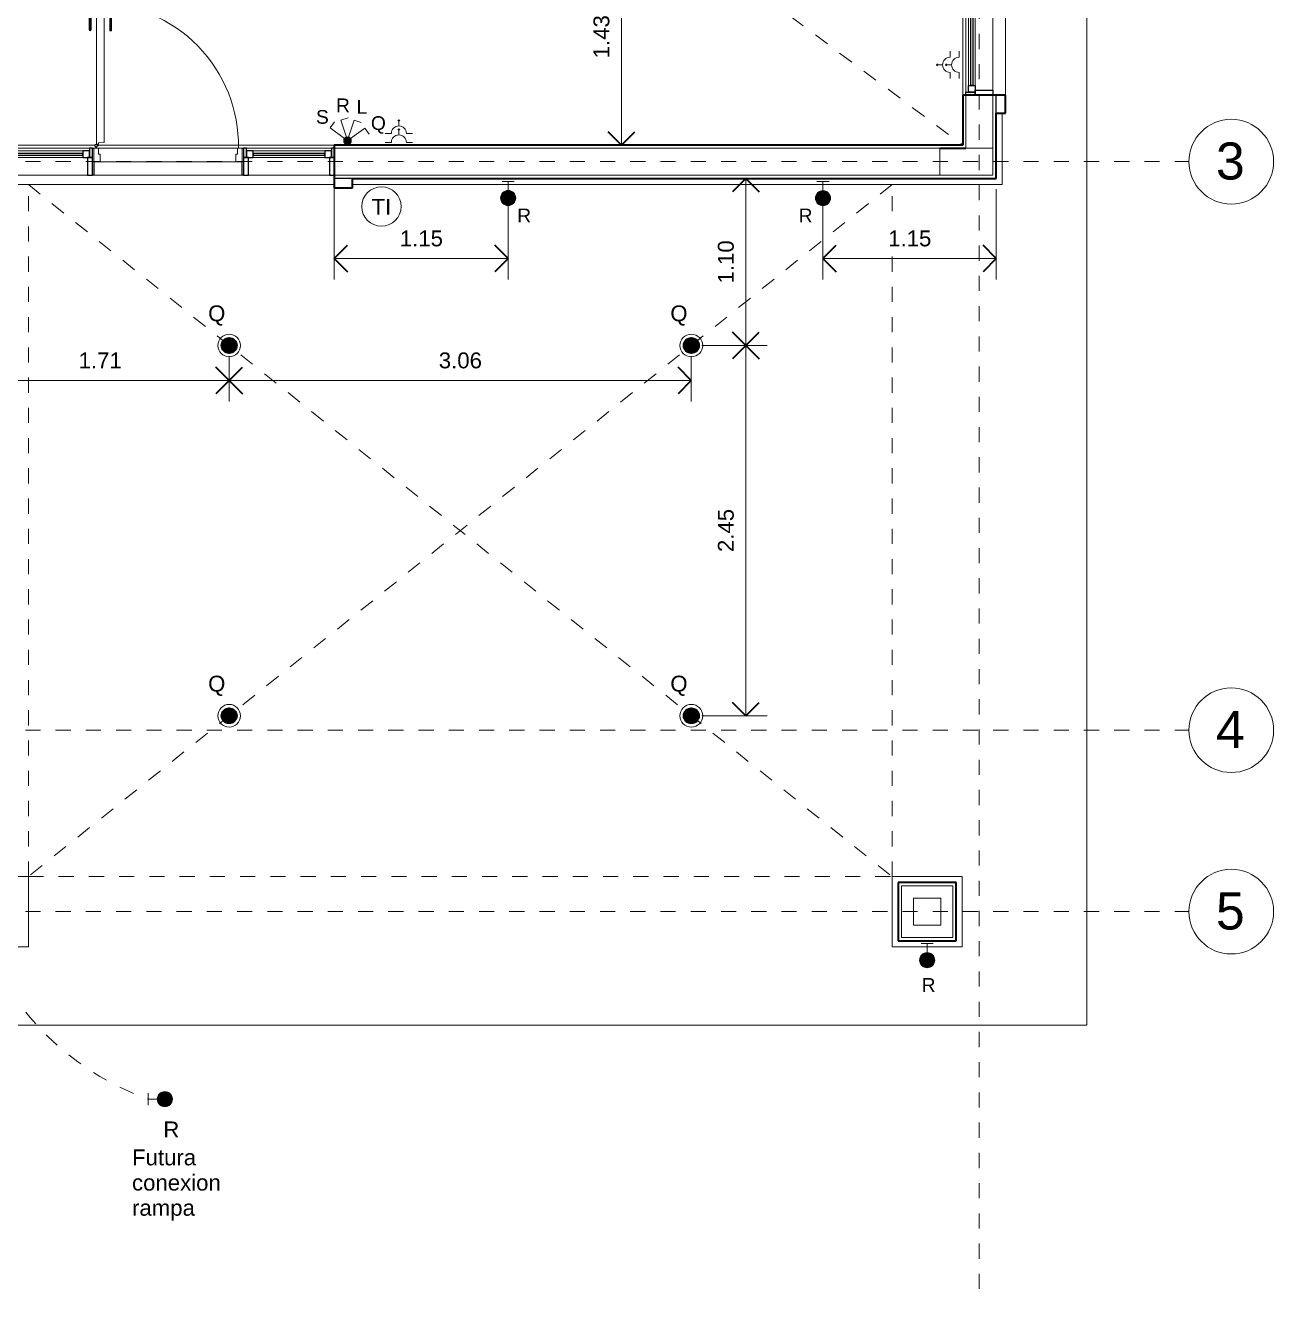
# Model space of a CAD drawing. Header units: metres. Extents: x -1.5 to 31.4, y -9.2 to 10.9.
# Drawn here: x 7.89 to 16.14, y -9.16 to -0.77 of the extents above; entities that cross this region are included whole.
import ezdxf

# ---------------------------------------------------------------- set-up
doc = ezdxf.new("R2010")
doc.units = ezdxf.units.M
doc.linetypes.add('Línea de rejilla', pattern=[0.022225, 0.0127, -0.003175, 0.003175, -0.003175])
doc.linetypes.add('Trazo', pattern=[0.0023, 0.0015, -0.0008])
for name, color, linetype, lineweight in [('A-ANNO-DIMS', 7, 'Continuous', 9), ('A-ANNO-DIMS-70', 7, 'Continuous', 9), ('A-DETL-GENF', 7, 'Continuous', 18), ('A-DETL-MEDM', 7, 'Continuous', 35), ('A-DETL-THIN', 7, 'Continuous', 18), ('A-DOOR', 7, 'Continuous', 18), ('A-FLOR', 7, 'Continuous', 18), ('A-GLAZ', 7, 'Continuous', 18), ('A-WALL', 7, 'Continuous', 18), ('G-ANNO-TEXT', 7, 'Continuous', 9), ('S-COLS', 7, 'Continuous', 18), ('S-GRID', 7, 'Continuous', 9), ('S-GRID-IDEN', 7, 'Continuous', 9)]:
    doc.layers.add(name, color=color, linetype=linetype, lineweight=lineweight)
doc.layers.add('A-DETL-HDLN', color=94, linetype='Trazo', lineweight=18, true_color=0x00a600)
doc.styles.add('Arial', font='arial.ttf', dxfattribs={"height": 0.245})
doc.styles.add('Arial_1', font='arial.ttf', dxfattribs={"height": 0.105})
doc.styles.add('Arial_2', font='arial.ttf', dxfattribs={"height": 0.091})
doc.dimstyles.new('Diagonal_-_Arial_1_5_mm', dxfattribs={"dimscale": 0.3048, "dimtxt": 0.107127, "dimasz": 0.287073, "dimexe": 0.459318, "dimexo": 0.229659, "dimgap": 0.160761, "dimtad": 1, "dimrnd": 0.01, "dimzin": 0, "dimdsep": 46, "dimtxsty": 'Arial_1', "dimblk1": 'OPEN30', "dimblk2": 'OPEN30', "dimsah": 1, "dimcen": 0.09, "dimaunit": 1, "dimadec": 4, "dimazin": 0, "dimtfac": 1, "dimtdec": 4, "dimtix": 1, "dimtmove": 0, "dimatfit": 3, "dimfxl": 1, "dimtvp": 1, "dimtfill": 1, "dimtolj": 1, "dimtzin": 0, "dimarcsym": 2})

# ---------------------------------------------------------------- blocks, each defined once
blk = doc.blocks.new('PUERTA PVC BLANCA - A100cm X H230cm-2851958-ARQ_ELEC_PB')
at = {"layer": 'A-DETL-GENF', "color": 253, "true_color": 0xaaaaaa}
for p, q in [((-0.49, 0.002), (-0.448, 0.002)), ((-0.49, -0.09), (-0.49, 0.002)), ((-0.448, 0.002), (-0.448, -0.0485)), ((-0.448, 0.002), (0.448, 0.002)), ((0.448, 0.002), (0.49, 0.002)), ((0.448, -0.0485), (0.448, 0.002)), ((0.49, 0.002), (0.49, -0.09)), ((-0.46, -0.0485), (-0.46, -0.09)), ((-0.448, -0.0485), (-0.46, -0.0485)), ((0.46, -0.0485), (0.448, -0.0485)), ((0.46, -0.09), (0.46, -0.0485)), ((-0.46, -0.09), (-0.49, -0.09)), ((0.46, -0.09), (-0.46, -0.09)), ((0.4212, -0.1275), (0.4596, -0.1248)), ((0.4212, -1.0371), (0.4212, -0.1275)), ((0.4596, -0.1248), (0.4596, -0.1168)), ((0.4596, -0.1168), (0.4722, -0.1168)), ((0.49, -0.09), (0.46, -0.09)), ((0.4614, -0.1168), (0.4614, -0.1091)), ((0.4645, -0.1168), (0.4614, -0.1168)), ((0.4625, -0.1068), (0.4702, -0.1004)), ((0.4673, -0.1068), (0.4645, -0.1092)), ((0.4645, -0.1092), (0.4645, -0.1168)), ((0.4679, -0.09), (0.4719, -0.09)), ((0.475, -0.0985), (0.4679, -0.09)), ((0.4719, -0.09), (0.4814, -0.1014)), ((0.4722, -0.1168), (0.4722, -1.0478)), ((0.3732, -0.9971), (0.3732, -0.8708)), ((0.3792, -0.8648), (0.3792, -1.0043)), ((0.3852, -0.8708), (0.3852, -0.9719)), ((0.5082, -0.9719), (0.5082, -0.8708)), ((0.5142, -0.8648), (0.5142, -1.0043)), ((0.5202, -0.8708), (0.5202, -0.9971)), ((0.3852, -0.9719), (0.3792, -0.9789)), ((0.4212, -1.0138), (0.3792, -1.0043)), ((0.3852, -0.9719), (0.4212, -0.9632)), ((0.4212, -0.9632), (0.4212, -1.0138)), ((0.4722, -1.0138), (0.4722, -0.9632)), ((0.4722, -0.9632), (0.5082, -0.9719)), ((0.5142, -1.0043), (0.4722, -1.0138)), ((0.5082, -0.9719), (0.5142, -0.9789)), ((0.4596, -1.0398), (0.4212, -1.0371)), ((0.4596, -1.0478), (0.4596, -1.0398)), ((0.4722, -1.0478), (0.4596, -1.0478))]:
    blk.add_line(p, q, dxfattribs=at)
for centre, radius, start, end in [((0.4753, -0.1065), 0.9413, 178.99562, 269.81131), ((0.4644, -0.1091), 0.003, 129.99913, 180), ((0.4753, -0.1065), 0.008, 92.18456, 39.95505), ((0.4753, -0.1065), 0.008, 182.18456, 129.99913), ((0.3792, -0.8708), 0.006, 360, 180), ((0.5142, -0.8708), 0.006, 0, 180), ((0.3809, -0.9968), 0.0077, 182.04981, 257.25471), ((0.5125, -0.9968), 0.0077, 282.74529, 357.95019)]:
    blk.add_arc(centre, radius, start, end, dxfattribs=at)
at = {"layer": 'A-DOOR', "color": 253, "lineweight": 25, "true_color": 0xaaaaaa}
for p, q in [((-0.5, -0.09), (-0.5, 0.09)), ((-0.5, 0.09), (-0.49, 0.09)), ((-0.49, 0.09), (-0.49, 0.002)), ((0.49, 0.09), (0.5, 0.09)), ((0.49, 0.002), (0.49, 0.09)), ((0.5, 0.09), (0.5, -0.09)), ((-0.49, -0.09), (-0.5, -0.09)), ((0.5, -0.09), (0.49, -0.09))]:
    blk.add_line(p, q, dxfattribs=at)
blk = doc.blocks.new('VENTANA PAÑO FIJO - A60cm X H230cm-2765184-ARQ_ELEC_PB')
at = {"layer": 'A-GLAZ', "color": 253, "lineweight": 25, "true_color": 0xaaaaaa}
for p, q in [((-0.281, 0.103), (-0.3, 0.103)), ((-0.281, 0.04), (-0.281, 0.103)), ((-0.237, 0.084), (-0.281, 0.084)), ((-0.281, 0.084), (-0.281, 0.04)), ((-0.237, 0.04), (-0.237, 0.084)), ((0.281, 0.084), (0.237, 0.084)), ((0.237, 0.084), (0.237, 0.04)), ((0.3, 0.103), (0.281, 0.103)), ((0.281, 0.103), (0.281, 0.04)), ((0.281, 0.04), (0.281, 0.084)), ((-0.3, 0.04), (-0.281, 0.04)), ((-0.268, 0.04), (-0.3, 0.04)), ((-0.281, 0.04), (-0.237, 0.04)), ((-0.268, -0.077), (-0.268, 0.04)), ((0.237, 0.068), (-0.237, 0.068)), ((-0.237, 0.068), (-0.237, 0.056)), ((-0.237, 0.056), (0.237, 0.056)), ((0.237, 0.056), (0.237, 0.068)), ((0.237, 0.04), (0.281, 0.04)), ((0.3, 0.04), (0.268, 0.04)), ((0.268, 0.04), (0.268, -0.077)), ((0.281, 0.04), (0.3, 0.04)), ((-0.3, -0.077), (-0.268, -0.077)), ((0.268, -0.077), (0.3, -0.077))]:
    blk.add_line(p, q, dxfattribs=at)
at = {"layer": 'A-GLAZ', "color": 253, "true_color": 0xaaaaaa}
for p, q in [((-0.281, 0.103), (0.281, 0.103)), ((-0.237, 0.084), (0.237, 0.084)), ((0.237, 0.04), (-0.237, 0.04)), ((0.268, -0.077), (-0.268, -0.077))]:
    blk.add_line(p, q, dxfattribs=at)
blk = doc.blocks.new('VENTANA PAÑO FIJO - A120cm X H160cm-2766793-ARQ_ELEC_PB')
at = {"layer": 'A-GLAZ', "color": 253, "lineweight": 25, "true_color": 0xaaaaaa}
for p, q in [((-0.6, 0.077), (-0.568, 0.077)), ((-0.568, 0.077), (-0.568, -0.04)), ((0.568, 0.077), (0.6, 0.077)), ((0.568, -0.04), (0.568, 0.077)), ((-0.6, -0.04), (-0.581, -0.04)), ((-0.568, -0.04), (-0.6, -0.04)), ((-0.581, -0.04), (-0.537, -0.04)), ((-0.581, -0.084), (-0.581, -0.04)), ((-0.581, -0.04), (-0.581, -0.103)), ((-0.537, -0.04), (-0.537, -0.084)), ((-0.537, -0.056), (0.537, -0.056)), ((-0.537, -0.068), (-0.537, -0.056)), ((0.537, -0.068), (-0.537, -0.068)), ((0.537, -0.04), (0.581, -0.04)), ((0.537, -0.084), (0.537, -0.04)), ((0.537, -0.056), (0.537, -0.068)), ((0.6, -0.04), (0.568, -0.04)), ((0.581, -0.04), (0.581, -0.084)), ((0.581, -0.04), (0.6, -0.04)), ((0.581, -0.103), (0.581, -0.04)), ((-0.581, -0.103), (-0.6, -0.103)), ((-0.537, -0.084), (-0.581, -0.084)), ((0.581, -0.084), (0.537, -0.084)), ((0.6, -0.103), (0.581, -0.103))]:
    blk.add_line(p, q, dxfattribs=at)
at = {"layer": 'A-GLAZ', "color": 253, "true_color": 0xaaaaaa}
for p, q in [((0.568, 0.077), (-0.568, 0.077)), ((0.537, -0.04), (-0.537, -0.04)), ((-0.581, -0.103), (0.581, -0.103)), ((-0.537, -0.084), (0.537, -0.084))]:
    blk.add_line(p, q, dxfattribs=at)
blk = doc.blocks.new('Rejilla - R4-1348589-ARQ_ELEC_PB')
at = {"layer": 'S-GRID-IDEN'}
blk.add_circle((0, 0), 0.004, dxfattribs=at)
blk = doc.blocks.new('DIMBLOCK16-ARQ_ELEC_PB')
at = {"layer": 'A-ANNO-DIMS-70', "transparency": 16777216}
for p, q in [((9.9307, -1.8323), (9.9307, -2.4525)), ((9.9307, -2.3125), (9.9307, -1.8323)), ((11.0802, -1.9326), (11.0802, -2.4525)), ((11.0802, -2.3125), (11.0802, -1.9326)), ((9.9307, -2.3125), (11.0802, -2.3125))]:
    blk.add_line(p, q, dxfattribs=at)
at = {"layer": 'A-ANNO-DIMS-70', "lineweight": 35, "transparency": 16777216}
for p, q in [((9.9307, -2.3125), (10.0182, -2.225)), ((11.0802, -2.3125), (10.9927, -2.225)), ((9.9307, -2.3125), (10.0182, -2.4)), ((11.0802, -2.3125), (10.9927, -2.4))]:
    blk.add_line(p, q, dxfattribs=at)
at = {"layer": 'A-ANNO-DIMS-70', "color": 0, "transparency": 16777216, "insert": (10.3637, -2.1272), "char_height": 0.105, "width": 0.34017, "attachment_point": 1, "line_spacing_factor": 0.941778, "style": 'Arial_1', "bg_fill": 3, "box_fill_scale": 1.25, "bg_fill_color": 9, "bg_fill_true_color": 13158600, "bg_fill_transparency": 0}
blk.add_mtext('1.15', dxfattribs=at)
blk = doc.blocks.new('_Open30')
at = {"color": 0, "linetype": 'ByBlock', "lineweight": -2}
for p, q in [((-1, 0.268), (0, 0)), ((0, 0), (-1, -0.268)), ((0, 0), (-1, 0))]:
    blk.add_line(p, q, dxfattribs=at)
blk = doc.blocks.new('DIMBLOCK17-ARQ_ELEC_PB')
at = {"layer": 'A-ANNO-DIMS-70', "transparency": 16777216}
for p, q in [((14.3077, -1.8543), (14.3077, -2.4525)), ((14.3077, -2.3125), (14.3077, -1.8543)), ((13.1619, -1.9343), (13.1619, -2.4525)), ((13.1619, -2.3125), (13.1619, -1.9343)), ((13.1619, -2.3125), (14.3077, -2.3125))]:
    blk.add_line(p, q, dxfattribs=at)
at = {"layer": 'A-ANNO-DIMS-70', "lineweight": 35, "transparency": 16777216}
for p, q in [((13.1619, -2.3125), (13.2494, -2.225)), ((14.3077, -2.3125), (14.2202, -2.225)), ((13.1619, -2.3125), (13.2494, -2.4)), ((14.3077, -2.3125), (14.2202, -2.4))]:
    blk.add_line(p, q, dxfattribs=at)
at = {"layer": 'A-ANNO-DIMS-70', "color": 0, "transparency": 16777216, "insert": (13.5931, -2.1272), "char_height": 0.105, "width": 0.34017, "attachment_point": 1, "line_spacing_factor": 0.941778, "style": 'Arial_1', "bg_fill": 3, "box_fill_scale": 1.25, "bg_fill_color": 9, "bg_fill_true_color": 13158600, "bg_fill_transparency": 0}
blk.add_mtext('1.15', dxfattribs=at)
blk = doc.blocks.new('DIMBLOCK39-ARQ_ELEC_PB')
at = {"layer": 'A-ANNO-DIMS-70', "transparency": 16777216}
for p, q in [((7.5277, -3.1275), (7.5277, -2.9794)), ((9.2351, -2.9579), (9.2351, -3.2594)), ((9.2351, -3.1194), (9.2351, -2.9579)), ((7.5277, -3.1194), (9.2351, -3.1194)), ((7.5277, -3.1194), (7.5277, -3.1275))]:
    blk.add_line(p, q, dxfattribs=at)
at = {"layer": 'A-ANNO-DIMS-70', "lineweight": 35, "transparency": 16777216}
for p, q in [((7.5277, -3.1194), (7.6152, -3.0319)), ((9.2351, -3.1194), (9.1476, -3.0319)), ((9.2351, -3.1194), (9.3226, -3.0319)), ((7.5277, -3.1194), (7.6152, -3.2069)), ((9.2351, -3.1194), (9.1476, -3.2069)), ((9.2351, -3.1194), (9.3226, -3.2069))]:
    blk.add_line(p, q, dxfattribs=at)
at = {"layer": 'A-ANNO-DIMS-70', "color": 0, "transparency": 16777216, "insert": (8.2397, -2.934), "char_height": 0.105, "width": 0.34017, "attachment_point": 1, "line_spacing_factor": 0.941778, "style": 'Arial_1', "bg_fill": 3, "box_fill_scale": 1.25, "bg_fill_color": 9, "bg_fill_true_color": 13158600, "bg_fill_transparency": 0}
blk.add_mtext('1.71', dxfattribs=at)
blk = doc.blocks.new('DIMBLOCK40-ARQ_ELEC_PB')
at = {"layer": 'A-ANNO-DIMS-70', "transparency": 16777216}
for p, q in [((9.2351, -2.9579), (9.2351, -3.2594)), ((9.2351, -3.1194), (9.2351, -2.9579)), ((12.2914, -2.9579), (12.2914, -3.2594)), ((12.2914, -3.1194), (12.2914, -2.9579)), ((9.2351, -3.1194), (12.2914, -3.1194))]:
    blk.add_line(p, q, dxfattribs=at)
at = {"layer": 'A-ANNO-DIMS-70', "lineweight": 35, "transparency": 16777216}
for p, q in [((9.2351, -3.1194), (9.1476, -3.0319)), ((9.2351, -3.1194), (9.3226, -3.0319)), ((12.2914, -3.1194), (12.2039, -3.0319)), ((9.2351, -3.1194), (9.1476, -3.2069)), ((9.2351, -3.1194), (9.3226, -3.2069)), ((12.2914, -3.1194), (12.2039, -3.2069))]:
    blk.add_line(p, q, dxfattribs=at)
at = {"layer": 'A-ANNO-DIMS-70', "color": 0, "transparency": 16777216, "insert": (10.6215, -2.934), "char_height": 0.105, "width": 0.34017, "attachment_point": 1, "line_spacing_factor": 0.941778, "style": 'Arial_1', "bg_fill": 3, "box_fill_scale": 1.25, "bg_fill_color": 9, "bg_fill_true_color": 13158600, "bg_fill_transparency": 0}
blk.add_mtext('3.06', dxfattribs=at)
blk = doc.blocks.new('DIMBLOCK41-ARQ_ELEC_PB')
at = {"layer": 'A-ANNO-DIMS-70', "lineweight": 35, "transparency": 16777216}
for p, q in [((12.6522, -2.8879), (12.5647, -2.8004)), ((12.6522, -2.8879), (12.7397, -2.8004)), ((12.6522, -2.8879), (12.5647, -2.9754)), ((12.6522, -2.8879), (12.7397, -2.9754)), ((12.6522, -5.3368), (12.5647, -5.2493)), ((12.6522, -5.3368), (12.7397, -5.2493))]:
    blk.add_line(p, q, dxfattribs=at)
at = {"layer": 'A-ANNO-DIMS-70', "transparency": 16777216}
for p, q in [((12.3614, -2.8879), (12.7922, -2.8879)), ((12.6522, -2.8879), (12.3614, -2.8879)), ((12.6522, -5.3368), (12.6522, -2.8879)), ((12.3614, -5.3368), (12.7922, -5.3368)), ((12.6522, -5.3368), (12.3614, -5.3368))]:
    blk.add_line(p, q, dxfattribs=at)
at = {"layer": 'A-ANNO-DIMS-70', "color": 0, "transparency": 16777216, "insert": (12.4669, -4.2541), "char_height": 0.105, "width": 0.34017, "attachment_point": 1, "rotation": 90, "line_spacing_factor": 0.941778, "style": 'Arial_1', "bg_fill": 3, "box_fill_scale": 1.25, "bg_fill_color": 9, "bg_fill_true_color": 13158600, "bg_fill_transparency": 0}
blk.add_mtext('2.45', dxfattribs=at)
blk = doc.blocks.new('DIMBLOCK42-ARQ_ELEC_PB')
at = {"layer": 'A-ANNO-DIMS-70', "transparency": 16777216}
for p, q in [((12.6603, -1.7843), (12.5122, -1.7843)), ((12.6522, -2.8879), (12.6522, -1.7843)), ((12.6522, -1.7843), (12.6603, -1.7843)), ((12.3614, -2.8879), (12.7922, -2.8879)), ((12.6522, -2.8879), (12.3614, -2.8879))]:
    blk.add_line(p, q, dxfattribs=at)
at = {"layer": 'A-ANNO-DIMS-70', "lineweight": 35, "transparency": 16777216}
for p, q in [((12.6522, -1.7843), (12.5647, -1.8718)), ((12.6522, -1.7843), (12.7397, -1.8718)), ((12.6522, -2.8879), (12.5647, -2.8004)), ((12.6522, -2.8879), (12.7397, -2.8004)), ((12.6522, -2.8879), (12.5647, -2.9754)), ((12.6522, -2.8879), (12.7397, -2.9754))]:
    blk.add_line(p, q, dxfattribs=at)
at = {"layer": 'A-ANNO-DIMS-70', "color": 0, "transparency": 16777216, "insert": (12.4669, -2.4778), "char_height": 0.105, "width": 0.34017, "attachment_point": 1, "rotation": 90, "line_spacing_factor": 0.941778, "style": 'Arial_1', "bg_fill": 3, "box_fill_scale": 1.25, "bg_fill_color": 9, "bg_fill_true_color": 13158600, "bg_fill_transparency": 0}
blk.add_mtext('1.10', dxfattribs=at)
blk = doc.blocks.new('DIMBLOCK54-ARQ_ELEC_PB')
at = {"layer": 'A-ANNO-DIMS-70', "lineweight": 35, "transparency": 16777216}
for p, q in [((11.8295, -0.1318), (11.742, -0.0443)), ((11.8295, -0.1318), (11.917, -0.0443)), ((11.8295, -0.1318), (11.742, -0.2193)), ((11.8295, -0.1318), (11.917, -0.2193)), ((11.8295, -1.5623), (11.742, -1.4748)), ((11.8295, -1.5623), (11.917, -1.4748))]:
    blk.add_line(p, q, dxfattribs=at)
at = {"layer": 'A-ANNO-DIMS-70', "transparency": 16777216}
for p, q in [((12.1037, -0.1318), (11.6895, -0.1318)), ((11.8295, -0.1318), (11.8295, -1.5623)), ((11.8295, -0.1318), (12.1037, -0.1318)), ((11.8214, -1.5623), (11.9695, -1.5623)), ((11.8295, -1.5623), (11.8214, -1.5623))]:
    blk.add_line(p, q, dxfattribs=at)
at = {"layer": 'A-ANNO-DIMS-70', "color": 0, "transparency": 16777216, "insert": (11.6442, -0.9888), "char_height": 0.105, "width": 0.34017, "attachment_point": 1, "rotation": 90, "line_spacing_factor": 0.941778, "style": 'Arial_1', "bg_fill": 3, "box_fill_scale": 1.25, "bg_fill_color": 9, "bg_fill_true_color": 13158600, "bg_fill_transparency": 0}
blk.add_mtext('1.43', dxfattribs=at)

msp = doc.modelspace()

# ---------------------------------------------------------------- hatches: boundary and pattern name
at = {"layer": 'A-DETL-GENF', "true_color": 0xff0000}
for points in [[(9.9935, -1.5394), (9.9929, -1.5316), (9.9946, -1.5244), (9.996, -1.5209), (10.0004, -1.5154), (10.0065, -1.5112), (10.0134, -1.509), (10.0197, -1.5086), (10.0244, -1.5092), (10.0308, -1.512), (10.0358, -1.5159), (10.0348, -1.5149), (10.0287, -1.5106), (10.0215, -1.5084), (10.0161, -1.5081), (10.0082, -1.5099), (10.0033, -1.5126), (9.9984, -1.5171), (9.9951, -1.5224), (9.9931, -1.5287), (9.9929, -1.5354), (9.9934, -1.5394)], [(10.0056, -1.5552), (9.9991, -1.5495), (9.9964, -1.546), (9.9938, -1.5385), (9.9935, -1.5305), (9.9948, -1.525), (9.9982, -1.5189), (10.0029, -1.514), (10.0077, -1.5111), (10.0116, -1.5095), (10.0194, -1.5088), (10.0265, -1.5102), (10.0215, -1.5089), (10.0162, -1.5086), (10.0091, -1.5101), (10.0039, -1.5127), (9.9983, -1.5179), (9.9953, -1.5226), (9.9931, -1.53), (9.9929, -1.5352), (9.9941, -1.5414), (9.9968, -1.547), (10.0006, -1.5516), (10.0054, -1.5552)], [(10.0181, -1.5586), (10.0275, -1.5565), (10.0316, -1.5545), (10.0368, -1.55), (10.0401, -1.5453), (10.0427, -1.537), (10.0429, -1.532), (10.0417, -1.5258), (10.039, -1.5201), (10.0352, -1.5155), (10.0288, -1.5112), (10.0225, -1.5092), (10.0158, -1.5089), (10.0116, -1.5095), (10.0039, -1.5133), (9.9991, -1.5177), (9.9953, -1.524), (9.9938, -1.5287), (9.9935, -1.5367), (9.9948, -1.5421), (9.9965, -1.5461), (10.0004, -1.5513), (10.0056, -1.5553), (10.0124, -1.5579), (10.0177, -1.5585)], [(10.0357, -1.5159), (10.0351, -1.5153), (10.0292, -1.5112), (10.0239, -1.5092), (10.0161, -1.5086), (10.0191, -1.5086), (10.0265, -1.5103), (10.0307, -1.512), (10.0357, -1.5158)], [(11.0802, -1.9626), (11.0931, -1.9609), (11.1052, -1.9559), (11.1155, -1.9479), (11.1235, -1.9376), (11.1285, -1.9255), (11.1302, -1.9126), (11.1285, -1.8997), (11.1235, -1.8876), (11.1155, -1.8772), (11.1052, -1.8693), (11.0931, -1.8643), (11.0802, -1.8626), (11.0672, -1.8643), (11.0552, -1.8693), (11.0448, -1.8772), (11.0369, -1.8876), (11.0319, -1.8997), (11.0302, -1.9126), (11.0319, -1.9255), (11.0369, -1.9376), (11.0448, -1.9479), (11.0552, -1.9559), (11.0672, -1.9609)], [(13.1619, -1.9643), (13.1748, -1.9626), (13.1869, -1.9576), (13.1972, -1.9497), (13.2052, -1.9393), (13.2102, -1.9273), (13.2119, -1.9143), (13.2102, -1.9014), (13.2052, -1.8893), (13.1972, -1.879), (13.1869, -1.871), (13.1748, -1.866), (13.1619, -1.8643), (13.1489, -1.866), (13.1369, -1.871), (13.1265, -1.879), (13.1186, -1.8893), (13.1136, -1.9014), (13.1119, -1.9143), (13.1136, -1.9273), (13.1186, -1.9393), (13.1265, -1.9497), (13.1369, -1.9576), (13.1489, -1.9626)], [(9.2351, -2.9379), (9.248, -2.9362), (9.2601, -2.9312), (9.2705, -2.9232), (9.2784, -2.9129), (9.2834, -2.9008), (9.2851, -2.8879), (9.2834, -2.8749), (9.2784, -2.8629), (9.2705, -2.8525), (9.2601, -2.8446), (9.248, -2.8396), (9.2351, -2.8379), (9.2222, -2.8396), (9.2101, -2.8446), (9.1997, -2.8525), (9.1918, -2.8629), (9.1868, -2.8749), (9.1851, -2.8879), (9.1868, -2.9008), (9.1918, -2.9129), (9.1997, -2.9232), (9.2101, -2.9312), (9.2222, -2.9362)], [(12.2914, -2.9379), (12.3043, -2.9362), (12.3164, -2.9312), (12.3267, -2.9232), (12.3347, -2.9129), (12.3397, -2.9008), (12.3414, -2.8879), (12.3397, -2.8749), (12.3347, -2.8629), (12.3267, -2.8525), (12.3164, -2.8446), (12.3043, -2.8396), (12.2914, -2.8379), (12.2784, -2.8396), (12.2664, -2.8446), (12.256, -2.8525), (12.2481, -2.8629), (12.2431, -2.8749), (12.2414, -2.8879), (12.2431, -2.9008), (12.2481, -2.9129), (12.256, -2.9232), (12.2664, -2.9312), (12.2784, -2.9362)], [(9.2351, -5.3868), (9.248, -5.3851), (9.2601, -5.3801), (9.2705, -5.3721), (9.2784, -5.3618), (9.2834, -5.3497), (9.2851, -5.3368), (9.2834, -5.3238), (9.2784, -5.3118), (9.2705, -5.3014), (9.2601, -5.2935), (9.248, -5.2885), (9.2351, -5.2868), (9.2222, -5.2885), (9.2101, -5.2935), (9.1997, -5.3014), (9.1918, -5.3118), (9.1868, -5.3238), (9.1851, -5.3368), (9.1868, -5.3497), (9.1918, -5.3618), (9.1997, -5.3721), (9.2101, -5.3801), (9.2222, -5.3851)], [(12.2914, -5.3868), (12.3043, -5.3851), (12.3164, -5.3801), (12.3267, -5.3721), (12.3347, -5.3618), (12.3397, -5.3497), (12.3414, -5.3368), (12.3397, -5.3238), (12.3347, -5.3118), (12.3267, -5.3014), (12.3164, -5.2935), (12.3043, -5.2885), (12.2914, -5.2868), (12.2784, -5.2885), (12.2664, -5.2935), (12.256, -5.3014), (12.2481, -5.3118), (12.2431, -5.3238), (12.2414, -5.3368), (12.2431, -5.3497), (12.2481, -5.3618), (12.256, -5.3721), (12.2664, -5.3801), (12.2784, -5.3851)], [(13.8507, -7.0033), (13.8637, -7.0016), (13.8757, -6.9966), (13.8861, -6.9887), (13.894, -6.9783), (13.899, -6.9663), (13.9007, -6.9533), (13.899, -6.9404), (13.894, -6.9283), (13.8861, -6.918), (13.8757, -6.91), (13.8637, -6.905), (13.8507, -6.9033), (13.8378, -6.905), (13.8257, -6.91), (13.8154, -6.918), (13.8074, -6.9283), (13.8024, -6.9404), (13.8007, -6.9533), (13.8024, -6.9663), (13.8074, -6.9783), (13.8154, -6.9887), (13.8257, -6.9966), (13.8378, -7.0016)], [(8.8101, -7.9218), (8.8231, -7.9201), (8.8351, -7.9151), (8.8455, -7.9071), (8.8534, -7.8968), (8.8584, -7.8847), (8.8601, -7.8718), (8.8584, -7.8588), (8.8534, -7.8468), (8.8455, -7.8364), (8.8351, -7.8285), (8.8231, -7.8235), (8.8101, -7.8218), (8.7972, -7.8235), (8.7851, -7.8285), (8.7748, -7.8364), (8.7668, -7.8468), (8.7618, -7.8588), (8.7601, -7.8718), (8.7618, -7.8847), (8.7668, -7.8968), (8.7748, -7.9071), (8.7851, -7.9151), (8.7972, -7.9201)]]:
    msp.add_hatch(color=1, dxfattribs=at).paths.add_polyline_path(points)

# ---------------------------------------------------------------- linework, layer by layer
at = {"layer": 'A-DETL-HDLN'}
for p, q in [((6.0657, 4.4377), (14.0857, -1.5623)), ((13.6187, -1.8243), (7.9077, -6.4003)), ((7.9077, -6.4003), (7.9077, -1.8243)), ((7.9077, -1.8243), (13.6187, -6.4003)), ((13.6187, -6.4003), (13.6187, -1.8243)), ((7.9077, -6.4003), (13.6187, -6.4003))]:
    msp.add_line(p, q, dxfattribs=at)
at = {"layer": 'A-DETL-HDLN', "color": 1, "true_color": 0xff0000}
msp.add_arc((9.3073, -6.1573), 1.8188, 206.25547, 250.49946, dxfattribs=at)
at = {"layer": 'A-DETL-MEDM', "color": 1, "true_color": 0xff0000}
for centre in [(9.2351, -2.8879), (12.2914, -2.8879), (9.2351, -5.3368), (12.2914, -5.3368)]:
    msp.add_circle(centre, 0.05, dxfattribs=at)
at = {"layer": 'A-DETL-THIN', "color": 1, "true_color": 0xff0000}
for p, q in [((14.0027, -0.9817), (14.0027, -0.9417)), ((14.0627, -0.9817), (14.0627, -0.9417)), ((13.9127, -1.0317), (13.9198, -1.0246)), ((13.9527, -1.0317), (13.9127, -1.0317)), ((13.9127, -1.0317), (13.9198, -1.0387)), ((13.9727, -1.0317), (13.9798, -1.0246)), ((14.0127, -1.0317), (13.9727, -1.0317)), ((13.9727, -1.0317), (13.9798, -1.0387)), ((14.0027, -1.0817), (14.0027, -1.1217)), ((14.0627, -1.0817), (14.0627, -1.1217)), ((9.9029, -1.4496), (9.9323, -1.4091)), ((9.9741, -1.3986), (10.0217, -1.3831)), ((10.0102, -1.5096), (9.9741, -1.3986)), ((10.0254, -1.5096), (10.0615, -1.3986)), ((10.0615, -1.3986), (10.109, -1.4141)), ((10.3577, -1.3956), (10.3507, -1.4027)), ((10.3577, -1.4356), (10.3577, -1.3956)), ((10.3577, -1.3956), (10.3648, -1.4027)), ((9.9973, -1.5182), (9.9029, -1.4496)), ((10.0383, -1.5189), (10.1328, -1.4503)), ((10.1328, -1.4503), (10.1621, -1.4908)), ((10.3077, -1.4856), (10.2677, -1.4856)), ((10.3577, -1.4556), (10.3507, -1.4627)), ((10.3577, -1.4956), (10.3577, -1.4556)), ((10.3577, -1.4556), (10.3648, -1.4627)), ((10.4077, -1.4856), (10.4477, -1.4856)), ((10.3077, -1.5456), (10.2677, -1.5456)), ((10.4077, -1.5456), (10.4477, -1.5456)), ((11.0802, -1.8026), (11.0402, -1.8026)), ((11.0802, -1.8626), (11.0802, -1.8026)), ((11.0802, -1.8026), (11.1202, -1.8026)), ((13.1619, -1.8043), (13.1219, -1.8043)), ((13.1619, -1.8643), (13.1619, -1.8043)), ((13.1619, -1.8043), (13.2019, -1.8043)), ((13.8507, -6.8433), (13.8107, -6.8433)), ((13.8507, -6.9033), (13.8507, -6.8433)), ((13.8507, -6.8433), (13.8907, -6.8433)), ((8.7001, -7.8718), (8.7001, -7.8318)), ((8.7601, -7.8718), (8.7001, -7.8718)), ((8.7001, -7.8718), (8.7001, -7.9118))]:
    msp.add_line(p, q, dxfattribs=at)
for centre, radius in [((10.2421, -1.9687), 0.13), ((11.0802, -1.9126), 0.05), ((13.1619, -1.9143), 0.05), ((9.2351, -2.8879), 0.075), ((12.2914, -2.8879), 0.075), ((9.2351, -5.3368), 0.075), ((12.2914, -5.3368), 0.075), ((13.8507, -6.9533), 0.05), ((8.8101, -7.8718), 0.05)]:
    msp.add_circle(centre, radius, dxfattribs=at)
for centre, radius, start, end in [((14.0027, -1.0317), 0.05, 90, 270), ((14.0627, -1.0317), 0.05, 90, 270), ((10.0176, -1.5329), 0.025, 0, 180), ((10.0177, -1.5334), 0.025, 0, 180), ((10.0179, -1.5334), 0.025, 0, 180), ((10.0181, -1.5336), 0.025, 0, 180), ((10.3577, -1.4856), 0.05, 0, 180), ((10.3577, -1.5456), 0.05, 360, 180), ((10.0176, -1.5329), 0.025, 180, 360), ((10.0177, -1.5334), 0.025, 180, 360), ((10.0179, -1.5334), 0.025, 180, 360), ((10.0181, -1.5336), 0.025, 180, 360), ((11.0802, -1.9126), 0.05, 360, 180), ((11.0802, -1.9126), 0.05, 180, 0), ((13.1619, -1.9143), 0.05, 360, 180), ((13.1619, -1.9143), 0.05, 180, 0), ((9.2351, -2.8879), 0.05, 0, 180), ((12.2914, -2.8879), 0.05, 0, 180), ((9.2351, -2.8879), 0.05, 180, 360), ((12.2914, -2.8879), 0.05, 180, 360), ((9.2351, -5.3368), 0.05, 0, 180), ((9.2351, -5.3368), 0.05, 180, 0), ((12.2914, -5.3368), 0.05, 0, 180), ((12.2914, -5.3368), 0.05, 180, 0), ((13.8507, -6.9533), 0.05, 360, 180), ((13.8507, -6.9533), 0.05, 180, 360), ((8.8101, -7.8718), 0.05, 0, 180), ((8.8101, -7.8718), 0.05, 180, 0)]:
    msp.add_arc(centre, radius, start, end, dxfattribs=at)
at = {"layer": 'A-FLOR', "color": 253, "true_color": 0xaaaaaa}
for p, q in [((14.9057, -7.3823), (14.9057, 9.1977)), ((6.9257, -7.3823), (14.9057, -7.3823))]:
    msp.add_line(p, q, dxfattribs=at)
at = {"layer": 'A-WALL', "color": 253, "true_color": 0xaaaaaa}
for p, q in [((14.0857, -1.2323), (14.0857, -0.0323)), ((14.3697, -0.0323), (14.3697, -1.2323)), ((14.1057, -1.2323), (14.1057, -1.5823)), ((14.2857, -1.2323), (14.2857, -1.7623)), ((14.3057, -1.2343), (14.2857, -1.2343)), ((14.3057, -1.7843), (14.3057, -1.2343)), ((14.3077, -1.3503), (14.3077, -1.2343)), ((14.3077, -1.2343), (14.3677, -1.2343)), ((14.3677, -1.2343), (14.3677, -1.3503)), ((14.3677, -1.3503), (14.3077, -1.3503)), ((14.3477, -1.3523), (14.3477, -1.8243)), ((7.7307, -1.5623), (8.3483, -1.5623)), ((8.3626, -1.5623), (8.3662, -1.5623)), ((8.3693, -1.5623), (9.9307, -1.5623)), ((13.9357, -1.5823), (9.9307, -1.5823)), ((13.9357, -1.7623), (13.9357, -1.5823)), ((14.1057, -1.5823), (14.2857, -1.5823)), ((9.9307, -1.8243), (7.7307, -1.8243)), ((9.3207, -1.7623), (8.3407, -1.7623)), ((14.2857, -1.7623), (9.9307, -1.7623)), ((9.9327, -1.7623), (9.9327, -1.7823)), ((9.9327, -1.7823), (14.3077, -1.7823)), ((9.9327, -1.7843), (10.0487, -1.7843)), ((9.9327, -1.8443), (9.9327, -1.7843)), ((10.0487, -1.8443), (9.9327, -1.8443)), ((10.0487, -1.7843), (10.0487, -1.8443)), ((14.3477, -1.8243), (10.0507, -1.8243)), ((7.4437, -6.4003), (7.9077, -6.4003)), ((7.9077, -6.4003), (7.9077, -6.8643)), ((13.6187, -6.4003), (14.0827, -6.4003)), ((13.6187, -6.8643), (13.6187, -6.4003)), ((14.0427, -6.4423), (13.6587, -6.4423)), ((13.6607, -6.4403), (13.6607, -6.8243)), ((14.0407, -6.8243), (14.0407, -6.4403)), ((14.0827, -6.4003), (14.0827, -6.8643)), ((14.0207, -6.4623), (13.6807, -6.4623)), ((13.6807, -6.4623), (13.6807, -6.8023)), ((14.0207, -6.8023), (14.0207, -6.4623)), ((13.7607, -6.5423), (13.9407, -6.5423)), ((13.7607, -6.7223), (13.7607, -6.5423)), ((13.9407, -6.5423), (13.9407, -6.7223)), ((13.9407, -6.7223), (13.7607, -6.7223)), ((7.9077, -6.8643), (7.4437, -6.8643)), ((14.0827, -6.8643), (13.6187, -6.8643)), ((13.6587, -6.8223), (14.0427, -6.8223)), ((13.6807, -6.8023), (14.0207, -6.8023))]:
    msp.add_line(p, q, dxfattribs=at)
at = {"layer": 'A-WALL', "color": 253, "lineweight": 35, "true_color": 0xaaaaaa}
for p, q in [((14.3697, -1.2323), (14.0857, -1.2323)), ((14.0857, -1.2323), (14.0857, -1.5623)), ((14.3697, -1.3523), (14.3697, -1.2323)), ((14.3077, -1.7843), (14.3077, -1.3523)), ((14.3077, -1.3523), (14.3697, -1.3523)), ((9.9307, -1.5623), (9.9307, -1.8463)), ((14.0857, -1.5623), (9.9307, -1.5623)), ((13.9357, -1.5823), (14.1057, -1.5823)), ((10.0507, -1.7843), (14.3077, -1.7843)), ((10.0507, -1.8463), (10.0507, -1.7843)), ((9.9307, -1.8463), (10.0507, -1.8463)), ((13.6587, -6.4403), (13.6587, -6.8243)), ((14.0427, -6.4403), (13.6587, -6.4403)), ((14.0427, -6.8243), (14.0427, -6.4403)), ((13.6587, -6.8243), (14.0427, -6.8243))]:
    msp.add_line(p, q, dxfattribs=at)
at = {"layer": 'S-COLS', "color": 253, "true_color": 0xaaaaaa}
for p, q in [((14.1057, -1.5823), (13.9357, -1.5823)), ((13.9357, -1.5823), (13.9357, -1.7623)), ((14.2857, -1.5823), (14.1057, -1.5823)), ((14.2857, -1.7623), (14.2857, -1.5823)), ((13.9357, -1.7623), (14.2857, -1.7623)), ((13.9407, -6.5423), (13.7607, -6.5423)), ((13.7607, -6.5423), (13.7607, -6.7223)), ((13.9407, -6.7223), (13.9407, -6.5423)), ((13.7607, -6.7223), (13.9407, -6.7223))]:
    msp.add_line(p, q, dxfattribs=at)
at = {"layer": 'S-GRID', "color": 8, "linetype": 'Línea de rejilla', "true_color": 0x808080}
for p, q in [((14.1957, 10.3724), (14.1957, -9.1585)), ((-1.5122, -1.6723), (15.5819, -1.6723)), ((-1.5122, -5.4323), (15.5819, -5.4323)), ((-1.5122, -6.6323), (15.5819, -6.6323))]:
    msp.add_line(p, q, dxfattribs=at)

# ---------------------------------------------------------------- block references
at = {"layer": 'A-DOOR', "color": 253, "true_color": 0xaaaaaa, "rotation": 180}
msp.add_blockref('PUERTA PVC BLANCA - A100cm X H230cm-2851958-ARQ_ELEC_PB', (8.8307, -1.6723), dxfattribs=at)
at = {"layer": 'A-GLAZ', "color": 253, "true_color": 0xaaaaaa, "rotation": 269.9999999999999}
msp.add_blockref('VENTANA PAÑO FIJO - A120cm X H160cm-2766793-ARQ_ELEC_PB', (14.2087, -0.6323), dxfattribs=at)
at = {"layer": 'A-GLAZ', "color": 253, "true_color": 0xaaaaaa}
for p in [(8.0307, -1.6853), (9.6307, -1.6853)]:
    msp.add_blockref('VENTANA PAÑO FIJO - A60cm X H230cm-2765184-ARQ_ELEC_PB', p, dxfattribs=at)
at = {"layer": 'S-GRID-IDEN', "xscale": 69.99999999999997, "yscale": 69.99999999999997, "zscale": 69.99999999999997, "rotation": 269.9999999999994}
for p in [(15.8619, -1.6723), (15.8619, -5.4323), (15.8619, -6.6323)]:
    msp.add_blockref('Rejilla - R4-1348589-ARQ_ELEC_PB', p, dxfattribs=at)

# ---------------------------------------------------------------- texts
at = {"layer": 'G-ANNO-TEXT', "color": 1, "true_color": 0xff0000, "attachment_point": 1}
for s, insert, char_height, width, style in [('R', (9.9419, -1.2543), 0.091, 0.112236, 'Arial_2'), ('S', (9.8094, -1.3308), 0.091, 0.101013, 'Arial_2'), ('L', (10.0775, -1.2646), 0.091, 0.084177, 'Arial_2'), ('Q', (10.1726, -1.3718), 0.091, 0.117848, 'Arial_2'), ('TI', (10.1769, -1.9188), 0.105, 0.157131, 'Arial_1'), ('R', (11.1402, -1.9827), 0.091, 0.112236, 'Arial_2'), ('R', (13.0013, -1.9827), 0.091, 0.112236, 'Arial_2'), ('Q', (9.0962, -2.6229), 0.105, 0.140295, 'Arial_1'), ('Q', (12.1525, -2.6229), 0.105, 0.140295, 'Arial_1'), ('Q', (9.0962, -5.0718), 0.105, 0.140295, 'Arial_1'), ('Q', (12.1525, -5.0718), 0.105, 0.140295, 'Arial_1'), ('R', (13.8143, -7.0716), 0.091, 0.112236, 'Arial_2'), ('R', (8.7999, -8.02), 0.105, 0.129072, 'Arial_1'), ('Futura ', (8.593, -8.205), 0.105, 0.572405, 'Arial_1'), ('conexion ', (8.593, -8.3717), 0.105, 0.746371, 'Arial_1'), ('rampa', (8.593, -8.5384), 0.105, 0.499451, 'Arial_1')]:
    msp.add_mtext(s, dxfattribs=dict(at, insert=insert, char_height=char_height, width=width, style=style))
at = {"layer": 'S-GRID-IDEN', "char_height": 0.245, "width": 0.235696, "attachment_point": 1, "style": 'Arial'}
for s, insert in [('3', (15.7604, -1.5453)), ('4', (15.7604, -5.3053)), ('5', (15.7604, -6.5053))]:
    msp.add_mtext(s, dxfattribs=dict(at, insert=insert))

# ---------------------------------------------------------------- next in the draw order: dimensions: what is measured, and where the dimension line sits
at = {"layer": 'A-ANNO-DIMS'}
dim = msp.add_linear_dim(base=(11.8295, -1.5623), p1=(12.1737, -0.1318), p2=(11.8914, -1.5623), angle=90, dimstyle='Diagonal_-_Arial_1_5_mm', override={"dimpost": '<>', "dimfxl": 1.45806}, dxfattribs=at)
dim.commit()
dim.dimension.update_dxf_attribs({"geometry": 'DIMBLOCK54-ARQ_ELEC_PB', "text_midpoint": (11.7269, -0.8471)})
for base, p1, p2, override, picture, middle in [((11.0802, -2.3125), (9.9307, -1.7623), (11.0802, -1.8626), {"dimpost": '<>', "dimfxl": 1.153799}, 'DIMBLOCK16-ARQ_ELEC_PB', (10.5055, -2.2099)), ((14.3077, -2.3125), (13.1619, -1.8643), (14.3077, -1.7843), {"dimpost": '<>', "dimfxl": 1.148642}, 'DIMBLOCK17-ARQ_ELEC_PB', (13.7348, -2.2099)), ((9.2351, -3.1194), (7.5277, -3.0575), (9.2351, -2.8879), {"dimpost": '<>', "dimfxl": 1.715757}, 'DIMBLOCK39-ARQ_ELEC_PB', (8.3814, -3.0176))]:
    dim = msp.add_linear_dim(base=base, p1=p1, p2=p2, dimstyle='Diagonal_-_Arial_1_5_mm', override=override, dxfattribs=at)
    dim.commit()
    dim.dimension.update_dxf_attribs({"geometry": picture, "text_midpoint": middle})

# ---------------------------------------------------------------- next in the draw order: dimensions: what is measured, and where the dimension line sits
dim = msp.add_linear_dim(base=(12.2914, -3.1194), p1=(9.2351, -2.8879), p2=(12.2914, -2.8879), dimstyle='Diagonal_-_Arial_1_5_mm', override={"dimpost": '<>', "dimfxl": 3.056293}, dxfattribs=at)
dim.commit()
dim.dimension.update_dxf_attribs({"geometry": 'DIMBLOCK40-ARQ_ELEC_PB', "text_midpoint": (10.7632, -3.0167)})

# ---------------------------------------------------------------- next in the draw order: dimensions: what is measured, and where the dimension line sits
dim = msp.add_linear_dim(base=(12.6522, -2.8879), p1=(12.2914, -5.3368), p2=(12.2914, -2.8879), angle=90, dimstyle='Diagonal_-_Arial_1_5_mm', override={"dimpost": '<>', "dimfxl": 2.448888}, dxfattribs=at)
dim.commit()
dim.dimension.update_dxf_attribs({"geometry": 'DIMBLOCK41-ARQ_ELEC_PB', "text_midpoint": (12.5496, -4.1123)})

# ---------------------------------------------------------------- next in the draw order: dimensions: what is measured, and where the dimension line sits
dim = msp.add_linear_dim(base=(12.6522, -1.7843), p1=(12.2914, -2.8879), p2=(12.5903, -1.7843), angle=90, dimstyle='Diagonal_-_Arial_1_5_mm', override={"dimpost": '<>', "dimfxl": 1.143322}, dxfattribs=at)
dim.commit()
dim.dimension.update_dxf_attribs({"geometry": 'DIMBLOCK42-ARQ_ELEC_PB', "text_midpoint": (12.5496, -2.3361)})

doc.saveas('drawing.dxf')
